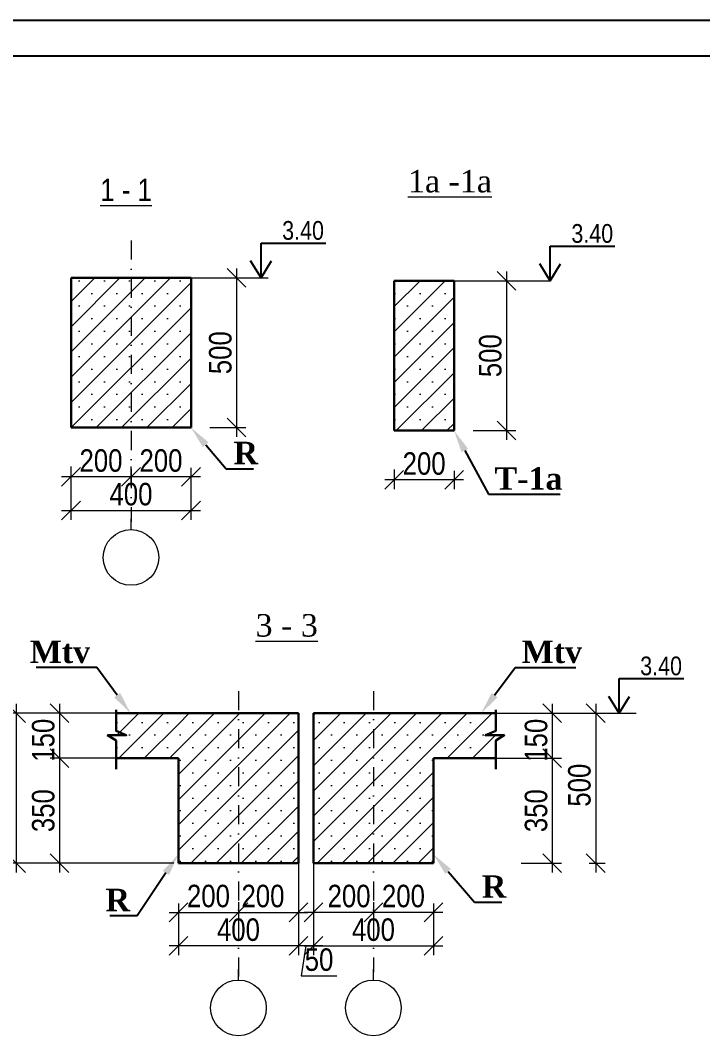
# Model space of a CAD drawing. Header units: millimetres. Extents: x -149347 to 251215, y -2929184 to -2541447.
# Drawn here: x 40723 to 49823, y -2597201 to -2583650 of the extents above; entities that cross this region are included whole.
import ezdxf
from ezdxf import colors
from ezdxf.entities.mleader import LeaderData, LeaderLine
from ezdxf.math import Vec2, Vec3

# ---------------------------------------------------------------- set-up
doc = ezdxf.new("R2010")
doc.units = ezdxf.units.MM
doc.linetypes.add('DASHDOT', pattern=[25.4, 12.7, -6.35, 0, -6.35])
doc.linetypes.add('DASHDOTX2', pattern=[50.8, 25.4, -12.7, 0, -12.7])
doc.layers.add('Ox xetti', color=1, linetype='DASHDOT', lineweight=18)
doc.layers.add('РАЗМЕРЫ', color=80, linetype='Continuous', lineweight=9)
doc.styles.get("Standard").update_dxf_attribs({"font": 'times.ttf'})
doc.styles.add('style1', font='A3TI(LA).TTF', dxfattribs={"height": 400})
doc.styles.add('style6', font='ARIALN.TTF', dxfattribs={"height": 300})
doc.dimstyles.new('DIM_100', dxfattribs={"dimscale": 100, "dimtxt": 250, "dimasz": 2.5, "dimexe": 1.25, "dimexo": 0.625, "dimtad": 1, "dimdec": 0, "dimtxsty": 'style1', "dimblk": 'OBLIQUE', "dimcen": 2.5, "dimdle": 1.25, "dimclrd": 251, "dimclre": 251, "dimaunit": 1, "dimadec": 3, "dimazin": 0, "dimtfac": 1, "dimtdec": 0, "dimtmove": 1, "dimatfit": 3, "dimfxl": 1.25, "dimlwd": 5, "dimlwe": 5, "dimarcsym": 0})
pattern_1 = [(45, (-625613.66, 2723.63), (-168.379802, 168.379802), []), (45, (-625445.28, 2723.63), (-168.379802, 168.379802), [0, -238.125])]

# ---------------------------------------------------------------- blocks, each defined once
blk = doc.blocks.new('mekteb')
at = {"color": 0, "lineweight": 25}
blk.add_line((99643, -1821466), (139843, -1821466), dxfattribs=at)
at = {"color": 0, "lineweight": 25, "ltscale": 15}
blk.add_line((139343, -1821966), (101643, -1821966), dxfattribs=at)
blk = doc.blocks.new('_Oblique')
at = {"color": 0, "linetype": 'ByBlock', "lineweight": -2}
blk.add_line((-0.5, -0.5), (0.5, 0.5), dxfattribs=at)
blk = doc.blocks.new('*D468')
at = {"color": 251, "lineweight": 5, "ltscale": 15, "transparency": 16777216}
for p, q in [((45708, -2589645), (45708, -2589908)), ((46508, -2589664), (46508, -2589908))]:
    blk.add_line(p, q, dxfattribs=at)
at = {"color": 251, "linetype": 'ByBlock', "lineweight": 5, "ltscale": 15, "transparency": 16777216}
blk.add_line((46633, -2589783), (45583, -2589783), dxfattribs=at)
at = {"layer": 'Defpoints', "color": 0, "lineweight": 15, "ltscale": 15, "transparency": 16777216}
for p in [(45708, -2589583), (46508, -2589602), (45708, -2589783)]:
    blk.add_point(p, dxfattribs=at)
at = {"color": 251, "lineweight": 5, "ltscale": 15, "transparency": 16777216, "xscale": 250, "yscale": 250, "zscale": 250, "rotation": 180}
blk.add_blockref('_Oblique', (45708, -2589783), dxfattribs=at)
at = {"color": 251, "lineweight": 5, "ltscale": 15, "transparency": 16777216, "xscale": 250, "yscale": 250, "zscale": 250}
blk.add_blockref('_Oblique', (46508, -2589783), dxfattribs=at)
at = {"color": 0, "lineweight": 15, "ltscale": 15, "transparency": 16777216, "insert": (46108, -2589567), "char_height": 300, "attachment_point": 5, "style": 'style6'}
blk.add_mtext('200', dxfattribs=at)
blk = doc.blocks.new('*D469')
at = {"color": 251, "linetype": 'ByBlock', "lineweight": 5, "ltscale": 15, "transparency": 16777216}
blk.add_line((47208, -2587001), (47208, -2589251), dxfattribs=at)
at = {"color": 251, "lineweight": 5, "ltscale": 15, "transparency": 16777216}
for p, q in [((47065, -2587126), (47333, -2587126)), ((46760, -2589126), (47333, -2589126))]:
    blk.add_line(p, q, dxfattribs=at)
at = {"layer": 'Defpoints', "color": 0, "lineweight": 15, "ltscale": 15, "transparency": 16777216}
for p in [(47002, -2587126), (46697, -2589126), (47208, -2589126)]:
    blk.add_point(p, dxfattribs=at)
at = {"color": 251, "lineweight": 5, "ltscale": 15, "transparency": 16777216, "xscale": 250, "yscale": 250, "zscale": 250}
for p, rotation in [((47208, -2587126), 90), ((47208, -2589126), 270)]:
    blk.add_blockref('_Oblique', p, dxfattribs=dict(at, rotation=rotation))
at = {"color": 0, "lineweight": 15, "ltscale": 15, "transparency": 16777216, "insert": (46992, -2588126), "char_height": 300, "attachment_point": 5, "rotation": 90, "style": 'style6'}
blk.add_mtext('500', dxfattribs=at)
blk = doc.blocks.new('*D441')
at = {"color": 251, "lineweight": 5, "ltscale": 15, "transparency": 16777216}
for p, q in [((41399, -2589605), (41399, -2589868)), ((42199, -2589624), (42199, -2589868))]:
    blk.add_line(p, q, dxfattribs=at)
at = {"color": 251, "linetype": 'ByBlock', "lineweight": 5, "ltscale": 15, "transparency": 16777216}
blk.add_line((42324, -2589743), (41274, -2589743), dxfattribs=at)
at = {"layer": 'Defpoints', "color": 0, "lineweight": 15, "ltscale": 15, "transparency": 16777216}
for p in [(41399, -2589542), (42199, -2589561), (41399, -2589743)]:
    blk.add_point(p, dxfattribs=at)
at = {"color": 251, "lineweight": 5, "ltscale": 15, "transparency": 16777216, "xscale": 250, "yscale": 250, "zscale": 250, "rotation": 180}
blk.add_blockref('_Oblique', (41399, -2589743), dxfattribs=at)
at = {"color": 251, "lineweight": 5, "ltscale": 15, "transparency": 16777216, "xscale": 250, "yscale": 250, "zscale": 250}
blk.add_blockref('_Oblique', (42199, -2589743), dxfattribs=at)
at = {"color": 0, "lineweight": 15, "ltscale": 15, "transparency": 16777216, "insert": (41799, -2589527), "char_height": 300, "attachment_point": 5, "style": 'style6'}
blk.add_mtext('200', dxfattribs=at)
blk = doc.blocks.new('*D442')
at = {"color": 251, "lineweight": 5, "ltscale": 15, "transparency": 16777216}
for p, q in [((42199, -2589605), (42199, -2589868)), ((42999, -2589624), (42999, -2589868))]:
    blk.add_line(p, q, dxfattribs=at)
at = {"color": 251, "linetype": 'ByBlock', "lineweight": 5, "ltscale": 15, "transparency": 16777216}
blk.add_line((43124, -2589743), (42074, -2589743), dxfattribs=at)
at = {"layer": 'Defpoints', "color": 0, "lineweight": 15, "ltscale": 15, "transparency": 16777216}
for p in [(42199, -2589542), (42999, -2589561), (42199, -2589743)]:
    blk.add_point(p, dxfattribs=at)
at = {"color": 251, "lineweight": 5, "ltscale": 15, "transparency": 16777216, "xscale": 250, "yscale": 250, "zscale": 250, "rotation": 180}
blk.add_blockref('_Oblique', (42199, -2589743), dxfattribs=at)
at = {"color": 251, "lineweight": 5, "ltscale": 15, "transparency": 16777216, "xscale": 250, "yscale": 250, "zscale": 250}
blk.add_blockref('_Oblique', (42999, -2589743), dxfattribs=at)
at = {"color": 0, "lineweight": 15, "ltscale": 15, "transparency": 16777216, "insert": (42599, -2589527), "char_height": 300, "attachment_point": 5, "style": 'style6'}
blk.add_mtext('200', dxfattribs=at)
blk = doc.blocks.new('*D443')
at = {"color": 251, "lineweight": 5, "ltscale": 15, "transparency": 16777216}
for p, q in [((41399, -2589805), (41399, -2590316)), ((42999, -2589805), (42999, -2590316))]:
    blk.add_line(p, q, dxfattribs=at)
at = {"color": 251, "linetype": 'ByBlock', "lineweight": 5, "ltscale": 15, "transparency": 16777216}
blk.add_line((41274, -2590191), (43124, -2590191), dxfattribs=at)
at = {"layer": 'Defpoints', "color": 0, "lineweight": 15, "ltscale": 15, "transparency": 16777216}
for p in [(41399, -2589743), (42999, -2589743), (42999, -2590191)]:
    blk.add_point(p, dxfattribs=at)
at = {"color": 251, "lineweight": 5, "ltscale": 15, "transparency": 16777216, "xscale": 250, "yscale": 250, "zscale": 250, "rotation": 180}
blk.add_blockref('_Oblique', (41399, -2590191), dxfattribs=at)
at = {"color": 251, "lineweight": 5, "ltscale": 15, "transparency": 16777216, "xscale": 250, "yscale": 250, "zscale": 250}
blk.add_blockref('_Oblique', (42999, -2590191), dxfattribs=at)
at = {"color": 0, "lineweight": 15, "ltscale": 15, "transparency": 16777216, "insert": (42199, -2589976), "char_height": 300, "attachment_point": 5, "style": 'style6'}
blk.add_mtext('400', dxfattribs=at)
blk = doc.blocks.new('*D444')
at = {"color": 251, "linetype": 'ByBlock', "lineweight": 5, "ltscale": 15, "transparency": 16777216}
blk.add_line((43607, -2586961), (43607, -2589211), dxfattribs=at)
at = {"color": 251, "lineweight": 5, "ltscale": 15, "transparency": 16777216}
for p, q in [((43473, -2587086), (43732, -2587086)), ((43251, -2589086), (43732, -2589086))]:
    blk.add_line(p, q, dxfattribs=at)
at = {"layer": 'Defpoints', "color": 0, "lineweight": 15, "ltscale": 15, "transparency": 16777216}
for p in [(43410, -2587086), (43189, -2589086), (43607, -2589086)]:
    blk.add_point(p, dxfattribs=at)
at = {"color": 251, "lineweight": 5, "ltscale": 15, "transparency": 16777216, "xscale": 250, "yscale": 250, "zscale": 250}
for p, rotation in [((43607, -2587086), 90), ((43607, -2589086), 270)]:
    blk.add_blockref('_Oblique', p, dxfattribs=dict(at, rotation=rotation))
at = {"color": 0, "lineweight": 15, "ltscale": 15, "transparency": 16777216, "insert": (43392, -2588086), "char_height": 300, "attachment_point": 5, "rotation": 90, "style": 'style6'}
blk.add_mtext('500', dxfattribs=at)
blk = doc.blocks.new('*D458')
at = {"color": 251, "lineweight": 5, "ltscale": 15, "transparency": 16777216}
for p, q in [((44632, -2595417), (44632, -2595680)), ((45432, -2595436), (45432, -2595680))]:
    blk.add_line(p, q, dxfattribs=at)
at = {"color": 251, "linetype": 'ByBlock', "lineweight": 5, "ltscale": 15, "transparency": 16777216}
blk.add_line((45557, -2595555), (44507, -2595555), dxfattribs=at)
at = {"layer": 'Defpoints', "color": 0, "lineweight": 15, "ltscale": 15, "transparency": 16777216}
for p in [(44632, -2595354), (45432, -2595373), (44632, -2595555)]:
    blk.add_point(p, dxfattribs=at)
at = {"color": 251, "lineweight": 5, "ltscale": 15, "transparency": 16777216, "xscale": 250, "yscale": 250, "zscale": 250, "rotation": 180}
blk.add_blockref('_Oblique', (44632, -2595555), dxfattribs=at)
at = {"color": 251, "lineweight": 5, "ltscale": 15, "transparency": 16777216, "xscale": 250, "yscale": 250, "zscale": 250}
blk.add_blockref('_Oblique', (45432, -2595555), dxfattribs=at)
at = {"color": 0, "lineweight": 15, "ltscale": 15, "transparency": 16777216, "insert": (45107, -2595339), "char_height": 300, "attachment_point": 5, "style": 'style6'}
blk.add_mtext('200', dxfattribs=at)
blk = doc.blocks.new('*D459')
at = {"color": 251, "lineweight": 5, "ltscale": 15, "transparency": 16777216}
for p, q in [((45432, -2595417), (45432, -2595680)), ((46232, -2595436), (46232, -2595680))]:
    blk.add_line(p, q, dxfattribs=at)
at = {"color": 251, "linetype": 'ByBlock', "lineweight": 5, "ltscale": 15, "transparency": 16777216}
blk.add_line((46357, -2595555), (45307, -2595555), dxfattribs=at)
at = {"layer": 'Defpoints', "color": 0, "lineweight": 15, "ltscale": 15, "transparency": 16777216}
for p in [(45432, -2595354), (46232, -2595373), (45432, -2595555)]:
    blk.add_point(p, dxfattribs=at)
at = {"color": 251, "lineweight": 5, "ltscale": 15, "transparency": 16777216, "xscale": 250, "yscale": 250, "zscale": 250, "rotation": 180}
blk.add_blockref('_Oblique', (45432, -2595555), dxfattribs=at)
at = {"color": 251, "lineweight": 5, "ltscale": 15, "transparency": 16777216, "xscale": 250, "yscale": 250, "zscale": 250}
blk.add_blockref('_Oblique', (46232, -2595555), dxfattribs=at)
at = {"color": 0, "lineweight": 15, "ltscale": 15, "transparency": 16777216, "insert": (45832, -2595339), "char_height": 300, "attachment_point": 5, "style": 'style6'}
blk.add_mtext('200', dxfattribs=at)
blk = doc.blocks.new('*D460')
at = {"color": 251, "lineweight": 5, "ltscale": 15, "transparency": 16777216}
for p, q in [((44632, -2595617), (44632, -2596128)), ((46232, -2595617), (46232, -2596128))]:
    blk.add_line(p, q, dxfattribs=at)
at = {"color": 251, "linetype": 'ByBlock', "lineweight": 5, "ltscale": 15, "transparency": 16777216}
blk.add_line((44507, -2596003), (46357, -2596003), dxfattribs=at)
at = {"layer": 'Defpoints', "color": 0, "lineweight": 15, "ltscale": 15, "transparency": 16777216}
for p in [(44632, -2595555), (46232, -2595555), (46232, -2596003)]:
    blk.add_point(p, dxfattribs=at)
at = {"color": 251, "lineweight": 5, "ltscale": 15, "transparency": 16777216, "xscale": 250, "yscale": 250, "zscale": 250, "rotation": 180}
blk.add_blockref('_Oblique', (44632, -2596003), dxfattribs=at)
at = {"color": 251, "lineweight": 5, "ltscale": 15, "transparency": 16777216, "xscale": 250, "yscale": 250, "zscale": 250}
blk.add_blockref('_Oblique', (46232, -2596003), dxfattribs=at)
at = {"color": 0, "lineweight": 15, "ltscale": 15, "transparency": 16777216, "insert": (45432, -2595788), "char_height": 300, "attachment_point": 5, "style": 'style6'}
blk.add_mtext('400', dxfattribs=at)
blk = doc.blocks.new('*D461')
at = {"color": 251, "linetype": 'ByBlock', "lineweight": 5, "ltscale": 15, "transparency": 16777216}
blk.add_line((47817, -2592773), (47817, -2593623), dxfattribs=at)
at = {"color": 251, "lineweight": 5, "ltscale": 15, "transparency": 16777216}
for p, q in [((47658, -2592898), (47942, -2592898)), ((46695, -2593498), (47942, -2593498))]:
    blk.add_line(p, q, dxfattribs=at)
at = {"layer": 'Defpoints', "color": 0, "lineweight": 15, "ltscale": 15, "transparency": 16777216}
for p in [(47595, -2592898), (46633, -2593498), (47817, -2593498)]:
    blk.add_point(p, dxfattribs=at)
at = {"color": 251, "lineweight": 5, "ltscale": 15, "transparency": 16777216, "xscale": 250, "yscale": 250, "zscale": 250}
for p, rotation in [((47817, -2592898), 90), ((47817, -2593498), 270)]:
    blk.add_blockref('_Oblique', p, dxfattribs=dict(at, rotation=rotation))
at = {"color": 0, "lineweight": 15, "ltscale": 15, "transparency": 16777216, "insert": (47602, -2593258), "char_height": 300, "attachment_point": 5, "rotation": 90, "style": 'style6'}
blk.add_mtext('150', dxfattribs=at)
blk = doc.blocks.new('*D462')
at = {"color": 251, "linetype": 'ByBlock', "lineweight": 5, "ltscale": 15, "transparency": 16777216}
blk.add_line((48396, -2592773), (48396, -2595023), dxfattribs=at)
at = {"color": 251, "lineweight": 5, "ltscale": 15, "transparency": 16777216}
for p, q in [((47860, -2592898), (48521, -2592898)), ((48307, -2594898), (48521, -2594898))]:
    blk.add_line(p, q, dxfattribs=at)
at = {"layer": 'Defpoints', "color": 0, "lineweight": 15, "ltscale": 15, "transparency": 16777216}
for p in [(47797, -2592898), (48244, -2594898), (48396, -2594898)]:
    blk.add_point(p, dxfattribs=at)
at = {"color": 251, "lineweight": 5, "ltscale": 15, "transparency": 16777216, "xscale": 250, "yscale": 250, "zscale": 250}
for p, rotation in [((48396, -2592898), 90), ((48396, -2594898), 270)]:
    blk.add_blockref('_Oblique', p, dxfattribs=dict(at, rotation=rotation))
at = {"color": 0, "lineweight": 15, "ltscale": 15, "transparency": 16777216, "insert": (48180, -2593858), "char_height": 300, "attachment_point": 5, "rotation": 90, "style": 'style6'}
blk.add_mtext('500', dxfattribs=at)
blk = doc.blocks.new('*D463')
at = {"color": 251, "linetype": 'ByBlock', "lineweight": 5, "ltscale": 15, "transparency": 16777216}
blk.add_line((47817, -2593373), (47817, -2595023), dxfattribs=at)
at = {"color": 251, "lineweight": 5, "ltscale": 15, "transparency": 16777216}
for p, q in [((46695, -2593498), (47942, -2593498)), ((47400, -2594898), (47942, -2594898))]:
    blk.add_line(p, q, dxfattribs=at)
at = {"layer": 'Defpoints', "color": 0, "lineweight": 15, "ltscale": 15, "transparency": 16777216}
for p in [(46633, -2593498), (47337, -2594898), (47817, -2594898)]:
    blk.add_point(p, dxfattribs=at)
at = {"color": 251, "lineweight": 5, "ltscale": 15, "transparency": 16777216, "xscale": 250, "yscale": 250, "zscale": 250}
for p, rotation in [((47817, -2593498), 90), ((47817, -2594898), 270)]:
    blk.add_blockref('_Oblique', p, dxfattribs=dict(at, rotation=rotation))
at = {"color": 0, "lineweight": 15, "ltscale": 15, "transparency": 16777216, "insert": (47602, -2594198), "char_height": 300, "attachment_point": 5, "rotation": 90, "style": 'style6'}
blk.add_mtext('350', dxfattribs=at)
blk = doc.blocks.new('*D464')
at = {"color": 251, "lineweight": 5, "ltscale": 15, "transparency": 16777216}
for p, q in [((43632, -2595436), (43632, -2595680)), ((44432, -2595417), (44432, -2595680))]:
    blk.add_line(p, q, dxfattribs=at)
at = {"color": 251, "linetype": 'ByBlock', "lineweight": 5, "ltscale": 15, "transparency": 16777216}
blk.add_line((43507, -2595555), (44557, -2595555), dxfattribs=at)
at = {"layer": 'Defpoints', "color": 0, "lineweight": 15, "ltscale": 15, "transparency": 16777216}
for p in [(43632, -2595373), (44432, -2595354), (44432, -2595555)]:
    blk.add_point(p, dxfattribs=at)
at = {"color": 251, "lineweight": 5, "ltscale": 15, "transparency": 16777216, "xscale": 250, "yscale": 250, "zscale": 250, "rotation": 180}
blk.add_blockref('_Oblique', (43632, -2595555), dxfattribs=at)
at = {"color": 251, "lineweight": 5, "ltscale": 15, "transparency": 16777216, "xscale": 250, "yscale": 250, "zscale": 250}
blk.add_blockref('_Oblique', (44432, -2595555), dxfattribs=at)
at = {"color": 0, "lineweight": 15, "ltscale": 15, "transparency": 16777216, "insert": (43959, -2595339), "char_height": 300, "attachment_point": 5, "style": 'style6'}
blk.add_mtext('200', dxfattribs=at)
blk = doc.blocks.new('*D465')
at = {"color": 251, "lineweight": 5, "ltscale": 15, "transparency": 16777216}
for p, q in [((42832, -2595436), (42832, -2595680)), ((43632, -2595417), (43632, -2595680))]:
    blk.add_line(p, q, dxfattribs=at)
at = {"color": 251, "linetype": 'ByBlock', "lineweight": 5, "ltscale": 15, "transparency": 16777216}
blk.add_line((42707, -2595555), (43757, -2595555), dxfattribs=at)
at = {"layer": 'Defpoints', "color": 0, "lineweight": 15, "ltscale": 15, "transparency": 16777216}
for p in [(42832, -2595373), (43632, -2595354), (43632, -2595555)]:
    blk.add_point(p, dxfattribs=at)
at = {"color": 251, "lineweight": 5, "ltscale": 15, "transparency": 16777216, "xscale": 250, "yscale": 250, "zscale": 250, "rotation": 180}
blk.add_blockref('_Oblique', (42832, -2595555), dxfattribs=at)
at = {"color": 251, "lineweight": 5, "ltscale": 15, "transparency": 16777216, "xscale": 250, "yscale": 250, "zscale": 250}
blk.add_blockref('_Oblique', (43632, -2595555), dxfattribs=at)
at = {"color": 0, "lineweight": 15, "ltscale": 15, "transparency": 16777216, "insert": (43232, -2595339), "char_height": 300, "attachment_point": 5, "style": 'style6'}
blk.add_mtext('200', dxfattribs=at)
blk = doc.blocks.new('*D466')
at = {"color": 251, "lineweight": 5, "ltscale": 15, "transparency": 16777216}
for p, q in [((42832, -2595617), (42832, -2596128)), ((44432, -2595617), (44432, -2596128))]:
    blk.add_line(p, q, dxfattribs=at)
at = {"color": 251, "linetype": 'ByBlock', "lineweight": 5, "ltscale": 15, "transparency": 16777216}
blk.add_line((44557, -2596003), (42707, -2596003), dxfattribs=at)
at = {"layer": 'Defpoints', "color": 0, "lineweight": 15, "ltscale": 15, "transparency": 16777216}
for p in [(42832, -2595555), (44432, -2595555), (42832, -2596003)]:
    blk.add_point(p, dxfattribs=at)
at = {"color": 251, "lineweight": 5, "ltscale": 15, "transparency": 16777216, "xscale": 250, "yscale": 250, "zscale": 250, "rotation": 180}
blk.add_blockref('_Oblique', (42832, -2596003), dxfattribs=at)
at = {"color": 251, "lineweight": 5, "ltscale": 15, "transparency": 16777216, "xscale": 250, "yscale": 250, "zscale": 250}
blk.add_blockref('_Oblique', (44432, -2596003), dxfattribs=at)
at = {"color": 0, "lineweight": 15, "ltscale": 15, "transparency": 16777216, "insert": (43632, -2595788), "char_height": 300, "attachment_point": 5, "style": 'style6'}
blk.add_mtext('400', dxfattribs=at)
blk = doc.blocks.new('*D467')
at = {"color": 251, "linetype": 'ByBlock', "lineweight": 5, "ltscale": 15, "transparency": 16777216}
blk.add_line((41246, -2592773), (41246, -2593623), dxfattribs=at)
at = {"color": 251, "lineweight": 5, "ltscale": 15, "transparency": 16777216}
for p, q in [((41405, -2592898), (41121, -2592898)), ((42368, -2593498), (41121, -2593498))]:
    blk.add_line(p, q, dxfattribs=at)
at = {"layer": 'Defpoints', "color": 0, "lineweight": 15, "ltscale": 15, "transparency": 16777216}
for p in [(41468, -2592898), (41246, -2593498), (42430, -2593498)]:
    blk.add_point(p, dxfattribs=at)
at = {"color": 251, "lineweight": 5, "ltscale": 15, "transparency": 16777216, "xscale": 250, "yscale": 250, "zscale": 250}
for p, rotation in [((41246, -2592898), 90), ((41246, -2593498), 270)]:
    blk.add_blockref('_Oblique', p, dxfattribs=dict(at, rotation=rotation))
at = {"color": 0, "lineweight": 15, "ltscale": 15, "transparency": 16777216, "insert": (41030, -2593258), "char_height": 300, "attachment_point": 5, "rotation": 90, "style": 'style6'}
blk.add_mtext('150', dxfattribs=at)
blk = doc.blocks.new('*D479')
at = {"color": 251, "linetype": 'ByBlock', "lineweight": 5, "ltscale": 15, "transparency": 16777216}
blk.add_line((40667, -2592773), (40667, -2595023), dxfattribs=at)
at = {"color": 251, "lineweight": 5, "ltscale": 15, "transparency": 16777216}
for p, q in [((41203, -2592898), (40542, -2592898)), ((42769, -2594898), (40542, -2594898))]:
    blk.add_line(p, q, dxfattribs=at)
at = {"layer": 'Defpoints', "color": 0, "lineweight": 15, "ltscale": 15, "transparency": 16777216}
for p in [(41266, -2592898), (40667, -2594898), (42832, -2594898)]:
    blk.add_point(p, dxfattribs=at)
at = {"color": 251, "lineweight": 5, "ltscale": 15, "transparency": 16777216, "xscale": 250, "yscale": 250, "zscale": 250}
for p, rotation in [((40667, -2592898), 90), ((40667, -2594898), 270)]:
    blk.add_blockref('_Oblique', p, dxfattribs=dict(at, rotation=rotation))
at = {"color": 0, "lineweight": 15, "ltscale": 15, "transparency": 16777216, "insert": (40451, -2593858), "char_height": 300, "attachment_point": 5, "rotation": 90, "style": 'style6'}
blk.add_mtext('500', dxfattribs=at)
blk = doc.blocks.new('*D480')
at = {"color": 251, "linetype": 'ByBlock', "lineweight": 5, "ltscale": 15, "transparency": 16777216}
blk.add_line((41246, -2593373), (41246, -2595023), dxfattribs=at)
at = {"color": 251, "lineweight": 5, "ltscale": 15, "transparency": 16777216}
for p, q in [((42368, -2593498), (41121, -2593498)), ((41593, -2594898), (41121, -2594898))]:
    blk.add_line(p, q, dxfattribs=at)
at = {"layer": 'Defpoints', "color": 0, "lineweight": 15, "ltscale": 15, "transparency": 16777216}
for p in [(42430, -2593498), (41246, -2594898), (41656, -2594898)]:
    blk.add_point(p, dxfattribs=at)
at = {"color": 251, "lineweight": 5, "ltscale": 15, "transparency": 16777216, "xscale": 250, "yscale": 250, "zscale": 250}
for p, rotation in [((41246, -2593498), 90), ((41246, -2594898), 270)]:
    blk.add_blockref('_Oblique', p, dxfattribs=dict(at, rotation=rotation))
at = {"color": 0, "lineweight": 15, "ltscale": 15, "transparency": 16777216, "insert": (41030, -2594198), "char_height": 300, "attachment_point": 5, "rotation": 90, "style": 'style6'}
blk.add_mtext('350', dxfattribs=at)
blk = doc.blocks.new('*D481')
at = {"color": 251, "lineweight": 5, "ltscale": 15, "transparency": 16777216}
for p, q in [((44432, -2593809), (44432, -2596128)), ((44632, -2593809), (44632, -2596128))]:
    blk.add_line(p, q, dxfattribs=at)
at = {"color": 251, "linetype": 'ByBlock', "lineweight": 5, "ltscale": 15, "transparency": 16777216}
for p, q in [((44757, -2596003), (44307, -2596003)), ((44532, -2596003), (44469, -2596403)), ((44469, -2596403), (44946, -2596403))]:
    blk.add_line(p, q, dxfattribs=at)
at = {"layer": 'Defpoints', "color": 0, "lineweight": 15, "ltscale": 15, "transparency": 16777216}
for p in [(44432, -2593746), (44632, -2593746), (44432, -2596003)]:
    blk.add_point(p, dxfattribs=at)
at = {"color": 251, "lineweight": 5, "ltscale": 15, "transparency": 16777216, "xscale": 250, "yscale": 250, "zscale": 250, "rotation": 180}
blk.add_blockref('_Oblique', (44432, -2596003), dxfattribs=at)
at = {"color": 251, "lineweight": 5, "ltscale": 15, "transparency": 16777216, "xscale": 250, "yscale": 250, "zscale": 250}
blk.add_blockref('_Oblique', (44632, -2596003), dxfattribs=at)
at = {"color": 0, "lineweight": 15, "ltscale": 15, "transparency": 16777216, "insert": (44707, -2596188), "char_height": 300, "attachment_point": 5, "style": 'style6'}
blk.add_mtext('50', dxfattribs=at)

msp = doc.modelspace()

# ---------------------------------------------------------------- hatches: boundary and pattern name
at = {"lineweight": 15, "ltscale": 5}
h = msp.add_hatch(dxfattribs=at)
h.set_pattern_fill('SACNCR', scale=100)
h.set_pattern_definition(pattern_1)
h.paths.add_polyline_path([(42999.45828, -2587085.89754), (41399.51153, -2587085.89754), (41399.51153, -2589085.89754), (42999.45828, -2589085.89754)])
h = msp.add_hatch(dxfattribs=at)
h.set_pattern_fill('SACNCR', scale=100)
h.set_pattern_definition(pattern_1)
h.paths.add_polyline_path([(46507.88932, -2587126.35393), (45707.91594, -2587126.35393), (45707.91594, -2589126.35393), (46507.88932, -2589126.35393)])
h = msp.add_hatch(dxfattribs=at)
h.set_pattern_fill('SACNCR', scale=100)
h.set_pattern_definition(pattern_1)
edge = h.paths.add_edge_path()
edge.add_line((42006.40115, -2592897.7012), (42831.48393, -2592897.7012))
edge.add_line((42831.48393, -2592897.7012), (42831.53718, -2593537.62517))
edge.add_line((42831.48393, -2593497.62517), (42002.82576, -2593497.62517))
edge.add_line((42002.82576, -2593497.62517), (42002.82576, -2592897.7012))
h = msp.add_hatch(dxfattribs=at)
h.set_pattern_fill('SACNCR', scale=100)
h.set_pattern_definition(pattern_1)
h.paths.add_polyline_path([(42831.5638, -2592897.7012), (44431.51055, -2592897.7012), (44431.51055, -2594897.7012), (42831.5638, -2594897.7012)])
h = msp.add_hatch(dxfattribs=at)
h.set_pattern_fill('SACNCR', scale=100)
h.set_pattern_definition(pattern_1)
h.paths.add_polyline_path([(46231.51055, -2592897.7012), (44631.5638, -2592897.7012), (44631.5638, -2594897.7012), (46231.51055, -2594897.7012)])
h = msp.add_hatch(dxfattribs=at)
h.set_pattern_fill('SACNCR', scale=100)
h.set_pattern_definition(pattern_1)
edge = h.paths.add_edge_path()
edge.add_line((47056.6732, -2592897.7012), (46231.59043, -2592897.7012))
edge.add_line((46231.59043, -2592897.7012), (46231.53718, -2593537.62517))
edge.add_line((46231.59043, -2593497.62517), (47060.24859, -2593497.62517))
edge.add_line((47060.24859, -2593497.62517), (47060.24859, -2592897.7012))

# ---------------------------------------------------------------- linework, layer by layer
at = {"color": 0}
for p, q in [((43933.32922, -2587085.89754), (43933.32922, -2586623.67222)), ((47790.02191, -2587126.35393), (47790.02191, -2586664.12861)), ((48707.78261, -2592897.7012), (48707.78261, -2592435.47588))]:
    msp.add_line(p, q, dxfattribs=at)
at = {"color": 7}
for p, q in [((43933.32922, -2586623.67222), (44795.17214, -2586623.67222)), ((47790.02191, -2586664.12861), (48651.86483, -2586664.12861)), ((48707.78261, -2592435.47588), (49569.62553, -2592435.47588))]:
    msp.add_line(p, q, dxfattribs=at)
at = {"color": 7, "lineweight": 15, "ltscale": 80}
for p, q in [((42999.48491, -2587085.89754), (41399.48491, -2587085.89754)), ((42992.43125, -2587085.89754), (44027.33174, -2587085.89754)), ((46500.86229, -2587126.35393), (47790.02191, -2587126.35393)), ((42000.64903, -2592897.7012), (40127.75771, -2592897.7012)), ((42831.53718, -2592897.7012), (44431.53718, -2592897.7012)), ((46231.53718, -2592897.7012), (44631.53718, -2592897.7012)), ((47062.42532, -2592897.7012), (48935.31665, -2592897.7012))]:
    msp.add_line(p, q, dxfattribs=at)
at = {"color": 7, "lineweight": 30, "ltscale": 80}
for p, q in [((41399.48491, -2587085.89754), (41399.48491, -2589085.89754)), ((41399.48491, -2587085.89754), (42999.48491, -2587085.89754)), ((42999.48491, -2589085.89754), (42999.48491, -2587085.89754)), ((45707.91594, -2587126.35393), (45707.91594, -2589126.35393)), ((45707.91594, -2587126.35393), (46507.91594, -2587126.35393)), ((46507.91594, -2589126.35393), (46507.91594, -2587126.35393)), ((41399.48491, -2589085.89754), (42999.48491, -2589085.89754)), ((45707.91594, -2589126.35393), (46507.91594, -2589126.35393)), ((44431.53718, -2592897.7012), (42000.64903, -2592897.7012)), ((44431.53718, -2592897.7012), (44431.53718, -2594897.7012)), ((44631.53718, -2592897.7012), (44631.53718, -2594897.7012)), ((44631.53718, -2592897.7012), (47062.42532, -2592897.7012)), ((42831.53718, -2593497.62517), (42000.64903, -2593497.62517)), ((42831.53718, -2594897.7012), (42831.53718, -2593497.62517)), ((46231.53718, -2594897.7012), (46231.53718, -2593497.62517)), ((46231.53718, -2593497.62517), (47062.42532, -2593497.62517)), ((44431.53718, -2594897.7012), (42831.53718, -2594897.7012)), ((44631.53718, -2594897.7012), (46231.53718, -2594897.7012))]:
    msp.add_line(p, q, dxfattribs=at)
at = {"color": 7, "lineweight": 15}
for p, q in [((42199.48491, -2590449.07866), (42199.48491, -2590303.34988)), ((43631.53718, -2596460.36257), (43631.53718, -2596314.63379)), ((45431.53718, -2596460.36257), (45431.53718, -2596314.63379))]:
    msp.add_line(p, q, dxfattribs=at)
at = {"color": 7, "ltscale": 15}
for points in [[(43933.32922, -2587085.89754), (43794.72731, -2586861.55352)], [(43933.32922, -2587085.89754), (44071.93114, -2586861.55352)], [(47790.02191, -2587126.35393), (47651.42, -2586902.00991)], [(47790.02191, -2587126.35393), (47928.62383, -2586902.00991)], [(48707.78261, -2592897.7012), (48569.18069, -2592673.35718)], [(48707.78261, -2592897.7012), (48846.38452, -2592673.35718)]]:
    msp.add_lwpolyline(points, dxfattribs=at)
at = {"color": 7, "lineweight": 30, "ltscale": 80}
for points in [[(42000.64903, -2592853.52548), (42000.64903, -2593133.37619), (42136.62568, -2593190.42023), (41886.90808, -2593190.42023), (42000.64903, -2593261.72529), (42000.64903, -2593643.32705)], [(47062.42532, -2592853.52548), (47062.42532, -2593133.37619), (46926.44867, -2593190.42023), (47176.16627, -2593190.42023), (47062.42532, -2593261.72529), (47062.42532, -2593643.32705)]]:
    msp.add_lwpolyline(points, dxfattribs=at)
at = {"color": 7, "lineweight": 9}
for centre in [(42199.48491, -2590818.70819), (43631.53718, -2596829.9921), (45431.53718, -2596829.9921)]:
    msp.add_circle(centre, 371.07409, dxfattribs=at)
at = {"layer": 'Ox xetti', "linetype": 'DASHDOTX2', "lineweight": 15, "ltscale": 10}
for p, q in [((42199.48491, -2586590.41251), (42199.48491, -2590343.76373)), ((43631.53718, -2592601.69642), (43631.53718, -2596458.91801)), ((45431.53718, -2592601.69642), (45431.53718, -2596355.04764))]:
    msp.add_line(p, q, dxfattribs=at)

# ---------------------------------------------------------------- block references
at = {"lineweight": 15, "xscale": 0.9604837554369011, "yscale": 0.9604837554369011, "zscale": 0.9604837554369011}
msp.add_blockref('mekteb', (-73827.0471, -834161.86466), dxfattribs=at)

# ---------------------------------------------------------------- texts
at = {"lineweight": 15, "ltscale": 1500, "char_height": 300, "width": 3782.2222222, "attachment_point": 1}
for s, insert in [('{\\fTimes New Roman|b0|i0|c238|p18;\\L1a \\fTimes New Roman|b0|i0|c204|p18;-\\fTimes New Roman|b0|i0|c238|p18;1a}', (45892.38343, -2585646.67396)), ('{\\fTimes New Roman|b0|i0|c238|p18;\\L3 \\fTimes New Roman|b0|i0|c204|p18;-\\fTimes New Roman|b0|i0|c238|p18; 3}', (43860.39116, -2591574.54106))]:
    msp.add_mtext(s, dxfattribs=dict(at, insert=insert))
at = {"lineweight": 15, "ltscale": 1500, "insert": (41789.75102, -2585762.7374), "char_height": 300, "width": 3782.2222222, "attachment_point": 1, "style": 'style6'}
msp.add_mtext('{\\fArial Narrow|b0|i0|c238|p34;\\L1 \\fArial Narrow|b0|i0|c204|p34;-\\fArial Narrow|b0|i0|c238|p34; 1}', dxfattribs=at)
at = {"lineweight": 9, "char_height": 250, "width": 23109.777632, "attachment_point": 1, "style": 'style6'}
for insert in [(44214.85624, -2586329.06453), (48071.54893, -2586369.52092), (48989.30963, -2592140.86819)]:
    msp.add_mtext('3.{\\fArial Narrow|b0|i0|c238|p34;40}', dxfattribs=dict(at, insert=insert))

# ---------------------------------------------------------------- dimensions: what is measured, and where the dimension line sits
at = {"color": 7, "lineweight": 15, "ltscale": 15}
for base, p1, p2, angle, picture, middle in [((43607.28278, -2589085.89754), (43410.01427, -2587085.89754), (43188.86355, -2589085.89754), 90, '*D444', (43607.28278, -2588085.89754)), ((47207.83437, -2589126.35393), (47002.27834, -2587126.35393), (46697.29458, -2589126.35393), 90, '*D469', (47207.83437, -2588126.35393)), ((40667.10764, -2594897.7012), (41265.8449, -2592897.7012), (42831.53718, -2594897.7012), 90, '*D479', (40667.10764, -2593857.7012)), ((41245.74676, -2593497.62517), (41467.98661, -2592897.7012), (42430.38033, -2593497.62517), 90, '*D467', (41245.74676, -2593257.66319)), ((47817.32759, -2593497.62517), (47595.08774, -2592897.7012), (46632.69402, -2593497.62517), 90, '*D461', (47817.32759, -2593257.66319)), ((48395.96671, -2594897.7012), (47797.22945, -2592897.7012), (48244.32588, -2594897.7012), 90, '*D462', (48395.96671, -2593857.7012)), ((44431.53718, -2595554.5084), (43631.53718, -2595373.14721), (44431.53718, -2595354.25263), 180, '*D464', (43959.49125, -2595554.5084))]:
    dim = msp.add_linear_dim(base=base, p1=p1, p2=p2, angle=angle, dimstyle='DIM_100', override={"dimlfac": 0.25, "dimtxsty": 'style6'}, dxfattribs=at)
    dim.commit()
    dim.dimension.update_dxf_attribs({"geometry": picture, "text_midpoint": middle, "dimtype": 160})
for base, p1, p2, picture, middle in [((41399.48491, -2589742.70474), (42199.48491, -2589561.34355), (41399.48491, -2589542.44897), '*D441', (41799.48491, -2589527.03284)), ((42199.48491, -2589742.70474), (42999.48491, -2589561.34355), (42199.48491, -2589542.44897), '*D442', (42599.48491, -2589527.03284)), ((45707.91594, -2589783.16113), (46507.91594, -2589601.79994), (45707.91594, -2589582.90536), '*D468', (46107.91594, -2589567.48923)), ((42999.48491, -2590191.43584), (41399.48491, -2589742.70474), (42999.48491, -2589742.70474), '*D443', (42199.48491, -2589975.76394)), ((45431.53718, -2595554.5084), (46231.53718, -2595373.14721), (45431.53718, -2595354.25263), '*D459', (45831.53718, -2595338.8365)), ((46231.53718, -2596003.2395), (44631.53718, -2595554.5084), (46231.53718, -2595554.5084), '*D460', (45431.53718, -2595787.5676))]:
    dim = msp.add_linear_dim(base=base, p1=p1, p2=p2, dimstyle='DIM_100', override={"dimlfac": 0.25, "dimtxsty": 'style6'}, dxfattribs=at)
    dim.commit()
    dim.dimension.update_dxf_attribs({"geometry": picture, "text_midpoint": middle})
for base, p1, p2, angle, picture, middle in [((41245.74676, -2594897.7012), (42430.38033, -2593497.62517), (41655.57241, -2594897.7012), 90, '*D480', (41030.07486, -2594197.66319)), ((47817.32759, -2594897.7012), (46632.69402, -2593497.62517), (47337.31073, -2594897.7012), 90, '*D463', (47601.6557, -2594197.66319)), ((43631.53718, -2595554.5084), (42831.53718, -2595373.14721), (43631.53718, -2595354.25263), 180, '*D465', (43231.53718, -2595338.8365)), ((42831.53718, -2596003.2395), (44431.53718, -2595554.5084), (42831.53718, -2595554.5084), 180, '*D466', (43631.53718, -2595787.5676))]:
    dim = msp.add_linear_dim(base=base, p1=p1, p2=p2, angle=angle, dimstyle='DIM_100', override={"dimlfac": 0.25, "dimtxsty": 'style6'}, dxfattribs=at)
    dim.commit()
    dim.dimension.update_dxf_attribs({"geometry": picture, "text_midpoint": middle})
for base, p1, p2, picture, middle in [((44431.53718, -2596003.2395), (44631.53718, -2593746.4323), (44431.53718, -2593746.4323), '*D481', (44531.53718, -2596403.2395)), ((44631.53718, -2595554.5084), (45431.53718, -2595373.14721), (44631.53718, -2595354.25263), '*D458', (45106.97343, -2595554.5084))]:
    dim = msp.add_linear_dim(base=base, p1=p1, p2=p2, dimstyle='DIM_100', override={"dimlfac": 0.25, "dimtxsty": 'style6'}, dxfattribs=at)
    dim.commit()
    dim.dimension.update_dxf_attribs({"geometry": picture, "text_midpoint": middle, "dimtype": 160})

# ---------------------------------------------------------------- leaders
at = {"layer": 'РАЗМЕРЫ', "color": 0, "lineweight": 15}
ml = msp.add_multileader_mtext('Standard', dxfattribs=at)
ml.set_content('{\\fTimes New Roman|b1|i0|c238|p18;\\C7;R}')
ml.set_leader_properties()
ml.build(insert=Vec2(0, 0))
ml.multileader.update_dxf_attribs({"text_left_attachment_type": 6, "text_right_attachment_type": 6, "dogleg_length": 100, "arrow_head_size": 300})
ctx = ml.context
ctx.base_point, ctx.char_height, ctx.arrow_head_size, ctx.plane_origin = Vec3(43570.03639, -2589634.05006), 300, 300, Vec3(51020.83474, -2588385.75976)
ctx.left_attachment, ctx.right_attachment, ctx.text_align_type = 6, 6, 1
notes = []
notes.append((ctx, [(1, (1, 1, 0), (43470.03639, -2589634.05006), (1, 0), 100, [(1, [(42999.48491, -2589085.89754)], 0, [])])]))
ctx.mtext.insert, ctx.mtext.alignment, ctx.mtext.flow_direction = Vec3(43730.165, -2589274.05006), 2, 5
ml = msp.add_multileader_mtext('Standard', dxfattribs=at)
ml.set_content('{\\fTimes New Roman|b1|i0|c238|p18;\\C7;T-1a}')
ml.set_leader_properties()
ml.build(insert=Vec2(0, 0))
ml.multileader.update_dxf_attribs({"text_left_attachment_type": 6, "text_right_attachment_type": 6, "dogleg_length": 100, "arrow_head_size": 300})
ctx = ml.context
ctx.base_point, ctx.char_height, ctx.arrow_head_size, ctx.plane_origin = Vec3(47065.4, -2589975.15066), 300, 300, Vec3(54529.26577, -2588426.21615)
ctx.left_attachment, ctx.right_attachment, ctx.text_align_type = 6, 6, 1
notes.append((ctx, [(1, (1, 1, 0), (46965.4, -2589975.15066), (1, 0), 100, [(1, [(46507.91594, -2589126.35393)], 0, [])])]))
ctx.mtext.insert, ctx.mtext.alignment, ctx.mtext.flow_direction = Vec3(47499.62543, -2589615.15066), 2, 5
ml = msp.add_multileader_mtext('Standard', dxfattribs=at)
ml.set_content('{\\fTimes New Roman|b1|i0|c238|p18;\\C7;Mtv}')
ml.set_leader_properties()
ml.build(insert=Vec2(0, 0))
ml.multileader.update_dxf_attribs({"text_left_attachment_type": 6, "text_right_attachment_type": 6, "dogleg_length": 100, "arrow_head_size": 300})
ctx = ml.context
ctx.base_point, ctx.char_height, ctx.arrow_head_size, ctx.plane_origin = Vec3(40861.69853, -2592287.66119), 300, 300, Vec3(33694.99761, -2590661.07386)
ctx.left_attachment, ctx.right_attachment, ctx.text_align_type = 6, 6, 1
notes.append((ctx, [(1, (1, 1, 0), (41741.71009, -2592287.66119), (-1, 0), 100, [(1, [(42194.06016, -2592897.7012)], 0, [])])]))
ctx.mtext.insert, ctx.mtext.alignment, ctx.mtext.flow_direction = Vec3(41251.70431, -2591927.66119), 2, 5
ml = msp.add_multileader_mtext('Standard', dxfattribs=at)
ml.set_content('{\\fTimes New Roman|b1|i0|c238|p18;\\C7;Mtv}')
ml.set_leader_properties()
ml.build(insert=Vec2(0, 0))
ml.multileader.update_dxf_attribs({"text_left_attachment_type": 6, "text_right_attachment_type": 6, "dogleg_length": 100, "arrow_head_size": 300})
ctx = ml.context
ctx.base_point, ctx.char_height, ctx.arrow_head_size, ctx.plane_origin = Vec3(47421.36427, -2592287.66119), 300, 300, Vec3(55368.07675, -2590661.07386)
ctx.left_attachment, ctx.right_attachment, ctx.text_align_type = 6, 6, 1
notes.append((ctx, [(1, (1, 1, 0), (47321.36427, -2592287.66119), (1, 0), 100, [(1, [(46869.01419, -2592897.7012)], 0, [])])]))
ctx.mtext.insert, ctx.mtext.alignment, ctx.mtext.flow_direction = Vec3(47811.37005, -2591927.66119), 2, 5
ml = msp.add_multileader_mtext('Standard', dxfattribs=at)
ml.set_content('{\\fTimes New Roman|b1|i0|c238|p18;\\C7;R}')
ml.set_leader_properties()
ml.build(insert=Vec2(0, 0))
ml.multileader.update_dxf_attribs({"text_left_attachment_type": 6, "text_right_attachment_type": 6, "dogleg_length": 100, "arrow_head_size": 300})
ctx = ml.context
ctx.base_point, ctx.char_height, ctx.arrow_head_size, ctx.plane_origin = Vec3(41862.02793, -2595599.35543), 300, 300, Vec3(34810.18735, -2593203.00045)
ctx.left_attachment, ctx.right_attachment, ctx.text_align_type = 6, 6, 1
notes.append((ctx, [(1, (1, 1, 0), (42282.28516, -2595599.35543), (-1, 0), 100, [(1, [(42831.53718, -2594780.21478)], 0, [])])]))
ctx.mtext.insert, ctx.mtext.alignment, ctx.mtext.flow_direction = Vec3(42022.15655, -2595239.35543), 2, 5
ml = msp.add_multileader_mtext('Standard', dxfattribs=at)
ml.set_content('{\\fTimes New Roman|b1|i0|c238|p18;\\C7;R}')
ml.set_leader_properties()
ml.build(insert=Vec2(0, 0))
ml.multileader.update_dxf_attribs({"text_left_attachment_type": 6, "text_right_attachment_type": 6, "dogleg_length": 100, "arrow_head_size": 300})
ctx = ml.context
ctx.base_point, ctx.char_height, ctx.arrow_head_size, ctx.plane_origin = Vec3(46880.78919, -2595420.46966), 300, 300, Vec3(54252.88701, -2593203.00045)
ctx.left_attachment, ctx.right_attachment, ctx.text_align_type = 6, 6, 1
notes.append((ctx, [(1, (1, 1, 0), (46780.78919, -2595420.46966), (1, 0), 100, [(1, [(46231.53718, -2594780.21478)], 0, [])])]))
ctx.mtext.insert, ctx.mtext.alignment, ctx.mtext.flow_direction = Vec3(47040.91781, -2595060.46966), 2, 5
for ctx, leaders in notes:
    for number, flags, end, landing, length, lines in leaders:
        leader = LeaderData()
        leader.index, (leader.has_last_leader_line, leader.has_dogleg_vector, leader.attachment_direction) = number, flags
        leader.last_leader_point, leader.dogleg_vector, leader.dogleg_length = Vec3(end), Vec3(landing), length
        for number, points, colour, breaks in lines:
            line = LeaderLine()
            line.index, line.vertices, line.color, line.breaks = number, Vec3.list(points), colors.encode_raw_color(colour), breaks
            leader.lines.append(line)
        ctx.leaders.append(leader)

doc.saveas('drawing.dxf')
